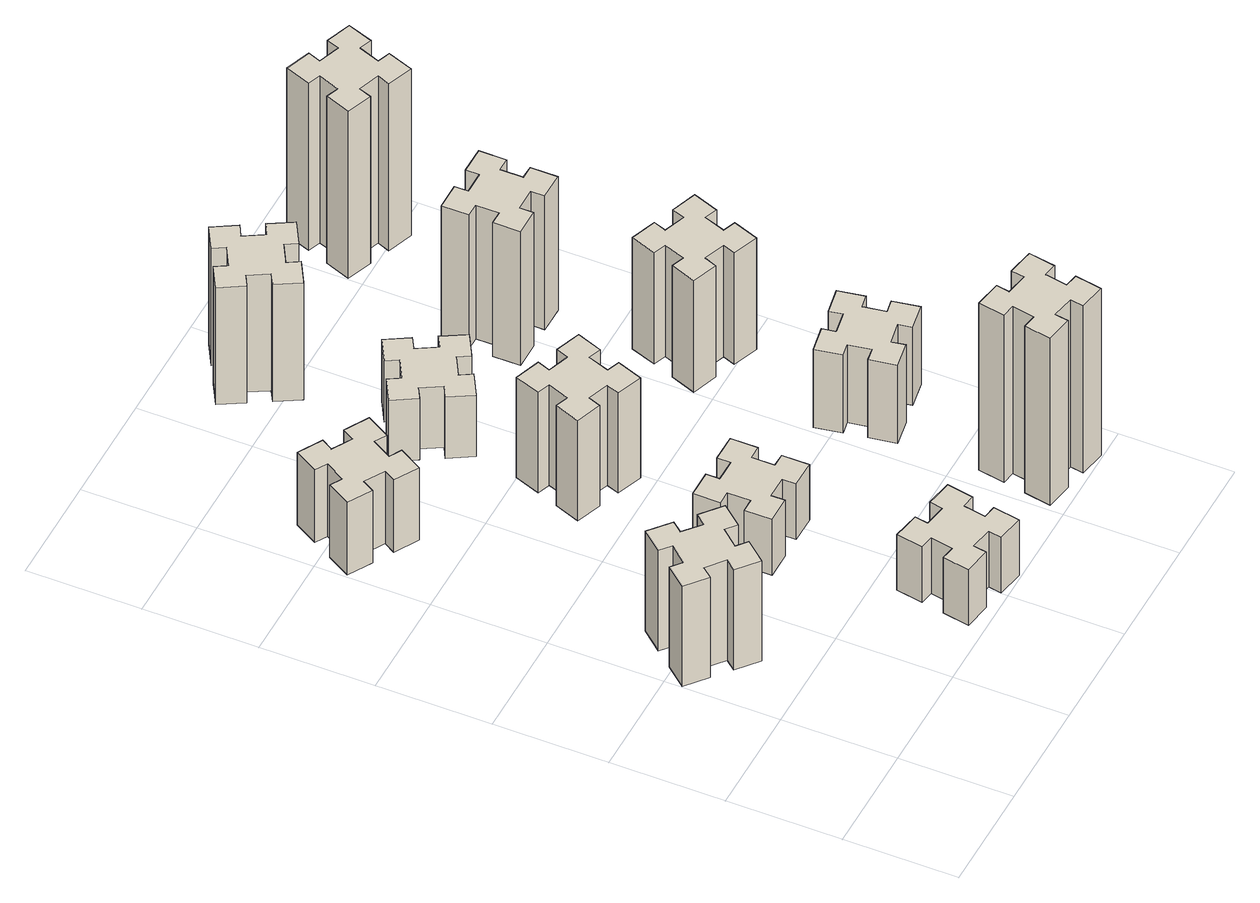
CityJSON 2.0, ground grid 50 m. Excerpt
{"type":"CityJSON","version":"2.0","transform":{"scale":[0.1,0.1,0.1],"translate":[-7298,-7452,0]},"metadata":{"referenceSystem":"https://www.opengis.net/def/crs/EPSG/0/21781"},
"CityObjects":{
"building1":{"type":"Building","attributes":{"class":"1000","function":"1000","usage":"1000","yearOfConstruction":2016,"roofType":"1000","measuredHeight":54,"storeysAboveGround":30,"storeysBelowGround":0},"geometry":[{"type":"Solid","lod":"1","boundaries":[[[[0,1,2,3,4,5,6,7,8,9,10,11,12,13,14,15,16,17,18,19]],[[17,16,20,21]],[[16,15,22,20]],[[15,14,23,22]],[[14,13,24,23]],[[13,12,25,24]],[[12,11,26,25]],[[11,10,27,26]],[[10,9,28,27]],[[9,8,29,28]],[[8,7,30,29]],[[7,6,31,30]],[[6,5,32,31]],[[5,4,33,32]],[[4,3,34,33]],[[3,2,35,34]],[[2,1,36,35]],[[1,0,37,36]],[[0,19,38,37]],[[19,18,39,38]],[[18,17,21,39]],[[24,25,26,27,28,29,30,31,32,33,34,35,36,37,38,39,21,20,22,23]]]]}]},
"building2":{"type":"Building","attributes":{"class":"1000","function":"1000","usage":"1000","yearOfConstruction":2016,"roofType":"1000","measuredHeight":39,"storeysAboveGround":30,"storeysBelowGround":0},"geometry":[{"type":"Solid","lod":"1","boundaries":[[[[40,41,42,43,44,45,46,47,48,49,50,51,52,53,54,55,56,57,58,59]],[[57,56,60,61]],[[56,55,62,60]],[[55,54,63,62]],[[54,53,64,63]],[[53,52,65,64]],[[52,51,66,65]],[[51,50,67,66]],[[50,49,68,67]],[[49,48,69,68]],[[48,47,70,69]],[[47,46,71,70]],[[46,45,72,71]],[[45,44,73,72]],[[44,43,74,73]],[[43,42,75,74]],[[42,41,76,75]],[[41,40,77,76]],[[40,59,78,77]],[[59,58,79,78]],[[58,57,61,79]],[[64,65,66,67,68,69,70,71,72,73,74,75,76,77,78,79,61,60,62,63]]]]}]},
"building3":{"type":"Building","attributes":{"class":"1000","function":"1000","usage":"1000","yearOfConstruction":2016,"roofType":"1000","measuredHeight":30,"storeysAboveGround":30,"storeysBelowGround":0},"geometry":[{"type":"Solid","lod":"1","boundaries":[[[[80,81,82,83,84,85,86,87,88,89,90,91,92,93,94,95,96,97,98,99]],[[97,96,100,101]],[[96,95,102,100]],[[95,94,103,102]],[[94,93,104,103]],[[93,92,105,104]],[[92,91,106,105]],[[91,90,107,106]],[[90,89,108,107]],[[89,88,109,108]],[[88,87,110,109]],[[87,86,111,110]],[[86,85,112,111]],[[85,84,113,112]],[[84,83,114,113]],[[83,82,115,114]],[[82,81,116,115]],[[81,80,117,116]],[[80,99,118,117]],[[99,98,119,118]],[[98,97,101,119]],[[104,105,106,107,108,109,110,111,112,113,114,115,116,117,118,119,101,100,102,103]]]]}]},
"building4":{"type":"Building","attributes":{"class":"1000","function":"1000","usage":"1000","yearOfConstruction":2016,"roofType":"1000","measuredHeight":30,"storeysAboveGround":30,"storeysBelowGround":0},"geometry":[{"type":"Solid","lod":"1","boundaries":[[[[120,121,122,123,124,125,126,127,128,129,130,131,132,133,134,135,136,137,138,139]],[[137,136,140,141]],[[136,135,142,140]],[[135,134,143,142]],[[134,133,144,143]],[[133,132,145,144]],[[132,131,146,145]],[[131,130,147,146]],[[130,129,148,147]],[[129,128,149,148]],[[128,127,150,149]],[[127,126,151,150]],[[126,125,152,151]],[[125,124,153,152]],[[124,123,154,153]],[[123,122,155,154]],[[122,121,156,155]],[[121,120,157,156]],[[120,139,158,157]],[[139,138,159,158]],[[138,137,141,159]],[[144,145,146,147,148,149,150,151,152,153,154,155,156,157,158,159,141,140,142,143]]]]}]},
"building5":{"type":"Building","attributes":{"class":"1000","function":"1000","usage":"1000","yearOfConstruction":2016,"roofType":"1000","measuredHeight":54,"storeysAboveGround":30,"storeysBelowGround":0},"geometry":[{"type":"Solid","lod":"1","boundaries":[[[[160,161,162,163,164,165,166,167,168,169,170,171,172,173,174,175,176,177,178,179]],[[177,176,180,181]],[[176,175,182,180]],[[175,174,183,182]],[[174,173,184,183]],[[173,172,185,184]],[[172,171,186,185]],[[171,170,187,186]],[[170,169,188,187]],[[169,168,189,188]],[[168,167,190,189]],[[167,166,191,190]],[[166,165,192,191]],[[165,164,193,192]],[[164,163,194,193]],[[163,162,195,194]],[[162,161,196,195]],[[161,160,197,196]],[[160,179,198,197]],[[179,178,199,198]],[[178,177,181,199]],[[184,185,186,187,188,189,190,191,192,193,194,195,196,197,198,199,181,180,182,183]]]]}]},
"building6":{"type":"Building","attributes":{"class":"1000","function":"1000","usage":"1000","yearOfConstruction":2016,"roofType":"1000","measuredHeight":33,"storeysAboveGround":30,"storeysBelowGround":0},"geometry":[{"type":"Solid","lod":"1","boundaries":[[[[200,201,202,203,204,205,206,207,208,209,210,211,212,213,214,215,216,217,218,219]],[[217,216,220,221]],[[216,215,222,220]],[[215,214,223,222]],[[214,213,224,223]],[[213,212,225,224]],[[212,211,226,225]],[[211,210,227,226]],[[210,209,228,227]],[[209,208,229,228]],[[208,207,230,229]],[[207,206,231,230]],[[206,205,232,231]],[[205,204,233,232]],[[204,203,234,233]],[[203,202,235,234]],[[202,201,236,235]],[[201,200,237,236]],[[200,219,238,237]],[[219,218,239,238]],[[218,217,221,239]],[[224,225,226,227,228,229,230,231,232,233,234,235,236,237,238,239,221,220,222,223]]]]}]},
"building7":{"type":"Building","attributes":{"class":"1000","function":"1000","usage":"1000","yearOfConstruction":2016,"roofType":"1000","measuredHeight":90,"storeysAboveGround":30,"storeysBelowGround":0},"geometry":[{"type":"Solid","lod":"1","boundaries":[[[[240,241,242,243,244,245,246,247,248,249,250,251,252,253,254,255,256,257,258,259]],[[257,256,260,261]],[[256,255,262,260]],[[255,254,263,262]],[[254,253,264,263]],[[253,252,265,264]],[[252,251,266,265]],[[251,250,267,266]],[[250,249,268,267]],[[249,248,269,268]],[[248,247,270,269]],[[247,246,271,270]],[[246,245,272,271]],[[245,244,273,272]],[[244,243,274,273]],[[243,242,275,274]],[[242,241,276,275]],[[241,240,277,276]],[[240,259,278,277]],[[259,258,279,278]],[[258,257,261,279]],[[264,265,266,267,268,269,270,271,272,273,274,275,276,277,278,279,261,260,262,263]]]]}]},
"building8":{"type":"Building","attributes":{"class":"1000","function":"1000","usage":"1000","yearOfConstruction":2016,"roofType":"1000","measuredHeight":63,"storeysAboveGround":30,"storeysBelowGround":0},"geometry":[{"type":"Solid","lod":"1","boundaries":[[[[280,281,282,283,284,285,286,287,288,289,290,291,292,293,294,295,296,297,298,299]],[[297,296,300,301]],[[296,295,302,300]],[[295,294,303,302]],[[294,293,304,303]],[[293,292,305,304]],[[292,291,306,305]],[[291,290,307,306]],[[290,289,308,307]],[[289,288,309,308]],[[288,287,310,309]],[[287,286,311,310]],[[286,285,312,311]],[[285,284,313,312]],[[284,283,314,313]],[[283,282,315,314]],[[282,281,316,315]],[[281,280,317,316]],[[280,299,318,317]],[[299,298,319,318]],[[298,297,301,319]],[[304,305,306,307,308,309,310,311,312,313,314,315,316,317,318,319,301,300,302,303]]]]}]},
"building9":{"type":"Building","attributes":{"class":"1000","function":"1000","usage":"1000","yearOfConstruction":2016,"roofType":"1000","measuredHeight":42,"storeysAboveGround":30,"storeysBelowGround":0},"geometry":[{"type":"Solid","lod":"1","boundaries":[[[[320,321,322,323,324,325,326,327,328,329,330,331,332,333,334,335,336,337,338,339]],[[337,336,340,341]],[[336,335,342,340]],[[335,334,343,342]],[[334,333,344,343]],[[333,332,345,344]],[[332,331,346,345]],[[331,330,347,346]],[[330,329,348,347]],[[329,328,349,348]],[[328,327,350,349]],[[327,326,351,350]],[[326,325,352,351]],[[325,324,353,352]],[[324,323,354,353]],[[323,322,355,354]],[[322,321,356,355]],[[321,320,357,356]],[[320,339,358,357]],[[339,338,359,358]],[[338,337,341,359]],[[344,345,346,347,348,349,350,351,352,353,354,355,356,357,358,359,341,340,342,343]]]]}]},
"building10":{"type":"Building","attributes":{"class":"1000","function":"1000","usage":"1000","yearOfConstruction":2016,"roofType":"1000","measuredHeight":60,"storeysAboveGround":30,"storeysBelowGround":0},"geometry":[{"type":"Solid","lod":"1","boundaries":[[[[360,361,362,363,364,365,366,367,368,369,370,371,372,373,374,375,376,377,378,379]],[[377,376,380,381]],[[376,375,382,380]],[[375,374,383,382]],[[374,373,384,383]],[[373,372,385,384]],[[372,371,386,385]],[[371,370,387,386]],[[370,369,388,387]],[[369,368,389,388]],[[368,367,390,389]],[[367,366,391,390]],[[366,365,392,391]],[[365,364,393,392]],[[364,363,394,393]],[[363,362,395,394]],[[362,361,396,395]],[[361,360,397,396]],[[360,379,398,397]],[[379,378,399,398]],[[378,377,381,399]],[[384,385,386,387,388,389,390,391,392,393,394,395,396,397,398,399,381,380,382,383]]]]}]},
"building11":{"type":"Building","attributes":{"class":"1000","function":"1000","usage":"1000","yearOfConstruction":2016,"roofType":"1000","measuredHeight":72,"storeysAboveGround":30,"storeysBelowGround":0},"geometry":[{"type":"Solid","lod":"1","boundaries":[[[[400,401,402,403,404,405,406,407,408,409,410,411,412,413,414,415,416,417,418,419]],[[417,416,420,421]],[[416,415,422,420]],[[415,414,423,422]],[[414,413,424,423]],[[413,412,425,424]],[[412,411,426,425]],[[411,410,427,426]],[[410,409,428,427]],[[409,408,429,428]],[[408,407,430,429]],[[407,406,431,430]],[[406,405,432,431]],[[405,404,433,432]],[[404,403,434,433]],[[403,402,435,434]],[[402,401,436,435]],[[401,400,437,436]],[[400,419,438,437]],[[419,418,439,438]],[[418,417,421,439]],[[424,425,426,427,428,429,430,431,432,433,434,435,436,437,438,439,421,420,422,423]]]]}]},
"building12":{"type":"Building","attributes":{"class":"1000","function":"1000","usage":"1000","yearOfConstruction":2016,"roofType":"1000","measuredHeight":90,"storeysAboveGround":30,"storeysBelowGround":0},"geometry":[{"type":"Solid","lod":"1","boundaries":[[[[440,441,442,443,444,445,446,447,448,449,450,451,452,453,454,455,456,457,458,459]],[[457,456,460,461]],[[456,455,462,460]],[[455,454,463,462]],[[454,453,464,463]],[[453,452,465,464]],[[452,451,466,465]],[[451,450,467,466]],[[450,449,468,467]],[[449,448,469,468]],[[448,447,470,469]],[[447,446,471,470]],[[446,445,472,471]],[[445,444,473,472]],[[444,443,474,473]],[[443,442,475,474]],[[442,441,476,475]],[[441,440,477,476]],[[440,459,478,477]],[[459,458,479,478]],[[458,457,461,479]],[[464,465,466,467,468,469,470,471,472,473,474,475,476,477,478,479,461,460,462,463]]]]}]}
},
"vertices":[
[136,893,0],[213,829,0],[174,783,0],[266,706,0],[343,798,0],[297,836,0],[362,913,0],[408,874,0],[485,966,0],[393,1043,0],[354,997,0],[278,1062,0],[316,1108,0],[224,1185,0],[147,1093,0],[193,1054,0],[129,978,0],[83,1016,0],[6,924,0],[98,847,0],[129,978,540],[83,1016,540],[193,1054,540],[147,1093,540],[224,1185,540],[316,1108,540],[278,1062,540],[354,997,540],[393,1043,540],[485,966,540],[408,874,540],[362,913,540],[297,836,540],[343,798,540],[266,706,540],[174,783,540],[213,829,540],[136,893,540],[98,847,540],[6,924,540],
[316,2327,0],[366,2414,0],[418,2384,0],[478,2488,0],[374,2548,0],[344,2496,0],[257,2546,0],[287,2598,0],[183,2658,0],[123,2554,0],[175,2524,0],[125,2437,0],[73,2467,0],[13,2363,0],[117,2303,0],[147,2355,0],[234,2305,0],[204,2253,0],[308,2193,0],[368,2297,0],[234,2305,390],[204,2253,390],[147,2355,390],[117,2303,390],[13,2363,390],[73,2467,390],[125,2437,390],[175,2524,390],[123,2554,390],[183,2658,390],[287,2598,390],[257,2546,390],[344,2496,390],[374,2548,390],[478,2488,390],[418,2384,390],[366,2414,390],[316,2327,390],[368,2297,390],[308,2193,390],
[886,274,0],[868,175,0],[809,186,0],[788,67,0],[907,47,0],[917,106,0],[1015,88,0],[1005,29,0],[1123,8,0],[1144,127,0],[1085,137,0],[1102,235,0],[1161,225,0],[1182,343,0],[1064,364,0],[1054,305,0],[955,322,0],[966,381,0],[847,402,0],[827,284,0],[955,322,300],[966,381,300],[1054,305,300],[1064,364,300],[1182,343,300],[1161,225,300],[1102,235,300],[1085,137,300],[1144,127,300],[1123,8,300],[1005,29,300],[1015,88,300],[917,106,300],[907,47,300],[788,67,300],[809,186,300],[868,175,300],[886,274,300],[827,284,300],[847,402,300],
[935,1155,0],[835,1155,0],[835,1215,0],[715,1215,0],[715,1095,0],[775,1095,0],[775,995,0],[715,995,0],[715,875,0],[835,875,0],[835,935,0],[935,935,0],[935,875,0],[1055,875,0],[1055,995,0],[995,995,0],[995,1095,0],[1055,1095,0],[1055,1215,0],[935,1215,0],[995,1095,300],[1055,1095,300],[995,995,300],[1055,995,300],[1055,875,300],[935,875,300],[935,935,300],[835,935,300],[835,875,300],[715,875,300],[715,995,300],[775,995,300],[775,1095,300],[715,1095,300],[715,1215,300],[835,1215,300],[835,1155,300],[935,1155,300],[935,1215,300],[1055,1215,300],
[972,1701,0],[1006,1795,0],[1062,1774,0],[1103,1887,0],[990,1928,0],[970,1872,0],[876,1906,0],[897,1962,0],[784,2003,0],[743,1890,0],[799,1870,0],[765,1776,0],[709,1797,0],[667,1684,0],[780,1643,0],[801,1699,0],[895,1665,0],[874,1609,0],[987,1567,0],[1028,1680,0],[895,1665,540],[874,1609,540],[801,1699,540],[780,1643,540],[667,1684,540],[709,1797,540],[765,1776,540],[799,1870,540],[743,1890,540],[784,2003,540],[897,1962,540],[876,1906,540],[970,1872,540],[990,1928,540],[1103,1887,540],[1062,1774,540],[1006,1795,540],[972,1701,540],[1028,1680,540],[987,1567,540],
[765,2414,0],[815,2327,0],[763,2297,0],[823,2193,0],[927,2253,0],[897,2305,0],[984,2355,0],[1014,2303,0],[1118,2363,0],[1058,2467,0],[1006,2437,0],[956,2524,0],[1008,2554,0],[948,2658,0],[844,2598,0],[874,2546,0],[787,2496,0],[757,2548,0],[653,2488,0],[713,2384,0],[787,2496,330],[757,2548,330],[874,2546,330],[844,2598,330],[948,2658,330],[1008,2554,330],[956,2524,330],[1006,2437,330],[1058,2467,330],[1118,2363,330],[1014,2303,330],[984,2355,330],[897,2305,330],[927,2253,330],[823,2193,330],[763,2297,330],[815,2327,330],[765,2414,330],[713,2384,330],[653,2488,330],
[1794,305,0],[1695,322,0],[1706,381,0],[1587,402,0],[1567,284,0],[1626,274,0],[1608,175,0],[1549,186,0],[1528,67,0],[1647,47,0],[1657,106,0],[1755,88,0],[1745,29,0],[1863,8,0],[1884,127,0],[1825,137,0],[1842,235,0],[1901,225,0],[1922,343,0],[1804,364,0],[1842,235,900],[1901,225,900],[1825,137,900],[1884,127,900],[1863,8,900],[1745,29,900],[1755,88,900],[1657,106,900],[1647,47,900],[1528,67,900],[1549,186,900],[1608,175,900],[1626,274,900],[1567,284,900],[1587,402,900],[1706,381,900],[1695,322,900],[1794,305,900],[1804,364,900],[1922,343,900],
[1006,3177,0],[956,3264,0],[1008,3294,0],[948,3398,0],[844,3338,0],[874,3286,0],[787,3236,0],[757,3288,0],[653,3228,0],[713,3124,0],[765,3154,0],[815,3067,0],[763,3037,0],[823,2933,0],[927,2993,0],[897,3045,0],[984,3095,0],[1014,3043,0],[1118,3103,0],[1058,3207,0],[984,3095,630],[1014,3043,630],[897,3045,630],[927,2993,630],[823,2933,630],[763,3037,630],[815,3067,630],[765,3154,630],[713,3124,630],[653,3228,630],[757,3288,630],[787,3236,630],[874,3286,630],[844,3338,630],[948,3398,630],[1008,3294,630],[956,3264,630],[1006,3177,630],[1058,3207,630],[1118,3103,630],
[1695,828,0],[1794,846,0],[1804,787,0],[1922,807,0],[1901,926,0],[1842,915,0],[1825,1014,0],[1884,1024,0],[1863,1142,0],[1745,1121,0],[1755,1062,0],[1657,1045,0],[1647,1104,0],[1528,1083,0],[1549,965,0],[1608,975,0],[1626,877,0],[1567,867,0],[1587,748,0],[1706,769,0],[1626,877,420],[1567,867,420],[1608,975,420],[1549,965,420],[1528,1083,420],[1647,1104,420],[1657,1045,420],[1755,1062,420],[1745,1121,420],[1863,1142,420],[1884,1024,420],[1825,1014,420],[1842,915,420],[1901,926,420],[1922,807,420],[1804,787,420],[1794,846,420],[1695,828,420],[1706,769,420],[1587,748,420],
[1810,1772,0],[1716,1806,0],[1737,1862,0],[1624,1903,0],[1583,1790,0],[1639,1770,0],[1605,1676,0],[1549,1697,0],[1507,1584,0],[1620,1543,0],[1641,1599,0],[1735,1565,0],[1714,1509,0],[1827,1467,0],[1868,1580,0],[1812,1601,0],[1846,1695,0],[1902,1674,0],[1943,1787,0],[1830,1828,0],[1846,1695,600],[1902,1674,600],[1812,1601,600],[1868,1580,600],[1827,1467,600],[1714,1509,600],[1735,1565,600],[1641,1599,600],[1620,1543,600],[1507,1584,600],[1549,1697,600],[1605,1676,600],[1639,1770,600],[1583,1790,600],[1624,1903,600],[1737,1862,600],[1716,1806,600],[1810,1772,600],[1830,1828,600],[1943,1787,600],
[1575,2535,0],[1475,2535,0],[1475,2595,0],[1355,2595,0],[1355,2475,0],[1415,2475,0],[1415,2375,0],[1355,2375,0],[1355,2255,0],[1475,2255,0],[1475,2315,0],[1575,2315,0],[1575,2255,0],[1695,2255,0],[1695,2375,0],[1635,2375,0],[1635,2475,0],[1695,2475,0],[1695,2595,0],[1575,2595,0],[1635,2475,720],[1695,2475,720],[1635,2375,720],[1695,2375,720],[1695,2255,720],[1575,2255,720],[1575,2315,720],[1475,2315,720],[1475,2255,720],[1355,2255,720],[1355,2375,720],[1415,2375,720],[1415,2475,720],[1355,2475,720],[1355,2595,720],[1475,2595,720],[1475,2535,720],[1575,2535,720],[1575,2595,720],[1695,2595,720],
[1639,3250,0],[1605,3156,0],[1549,3177,0],[1507,3064,0],[1620,3023,0],[1641,3079,0],[1735,3045,0],[1714,2989,0],[1827,2947,0],[1868,3060,0],[1812,3081,0],[1846,3175,0],[1902,3154,0],[1943,3267,0],[1830,3308,0],[1810,3252,0],[1716,3286,0],[1737,3342,0],[1624,3383,0],[1583,3270,0],[1716,3286,900],[1737,3342,900],[1810,3252,900],[1830,3308,900],[1943,3267,900],[1902,3154,900],[1846,3175,900],[1812,3081,900],[1868,3060,900],[1827,2947,900],[1714,2989,900],[1735,3045,900],[1641,3079,900],[1620,3023,900],[1507,3064,900],[1549,3177,900],[1605,3156,900],[1639,3250,900],[1583,3270,900],[1624,3383,900]
]}
